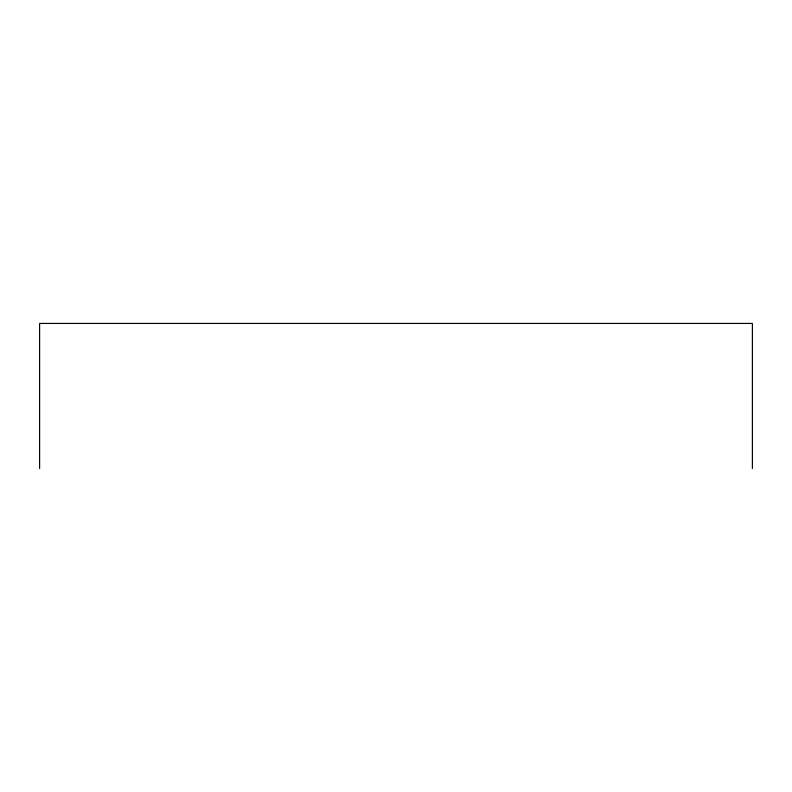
<?xml version="1.0" encoding="UTF-8"?>
<svg xmlns="http://www.w3.org/2000/svg" width="792" height="792" viewBox="0 0 792 792"><rect width="100%" height="100%" fill="white"/><g stroke="black" fill="none" stroke-linecap="round" stroke-linejoin="round"><path stroke-width="1.19" d="M752.4 468.567L752.4 323.433L39.6 323.433L39.6 468.567"/></g></svg>
